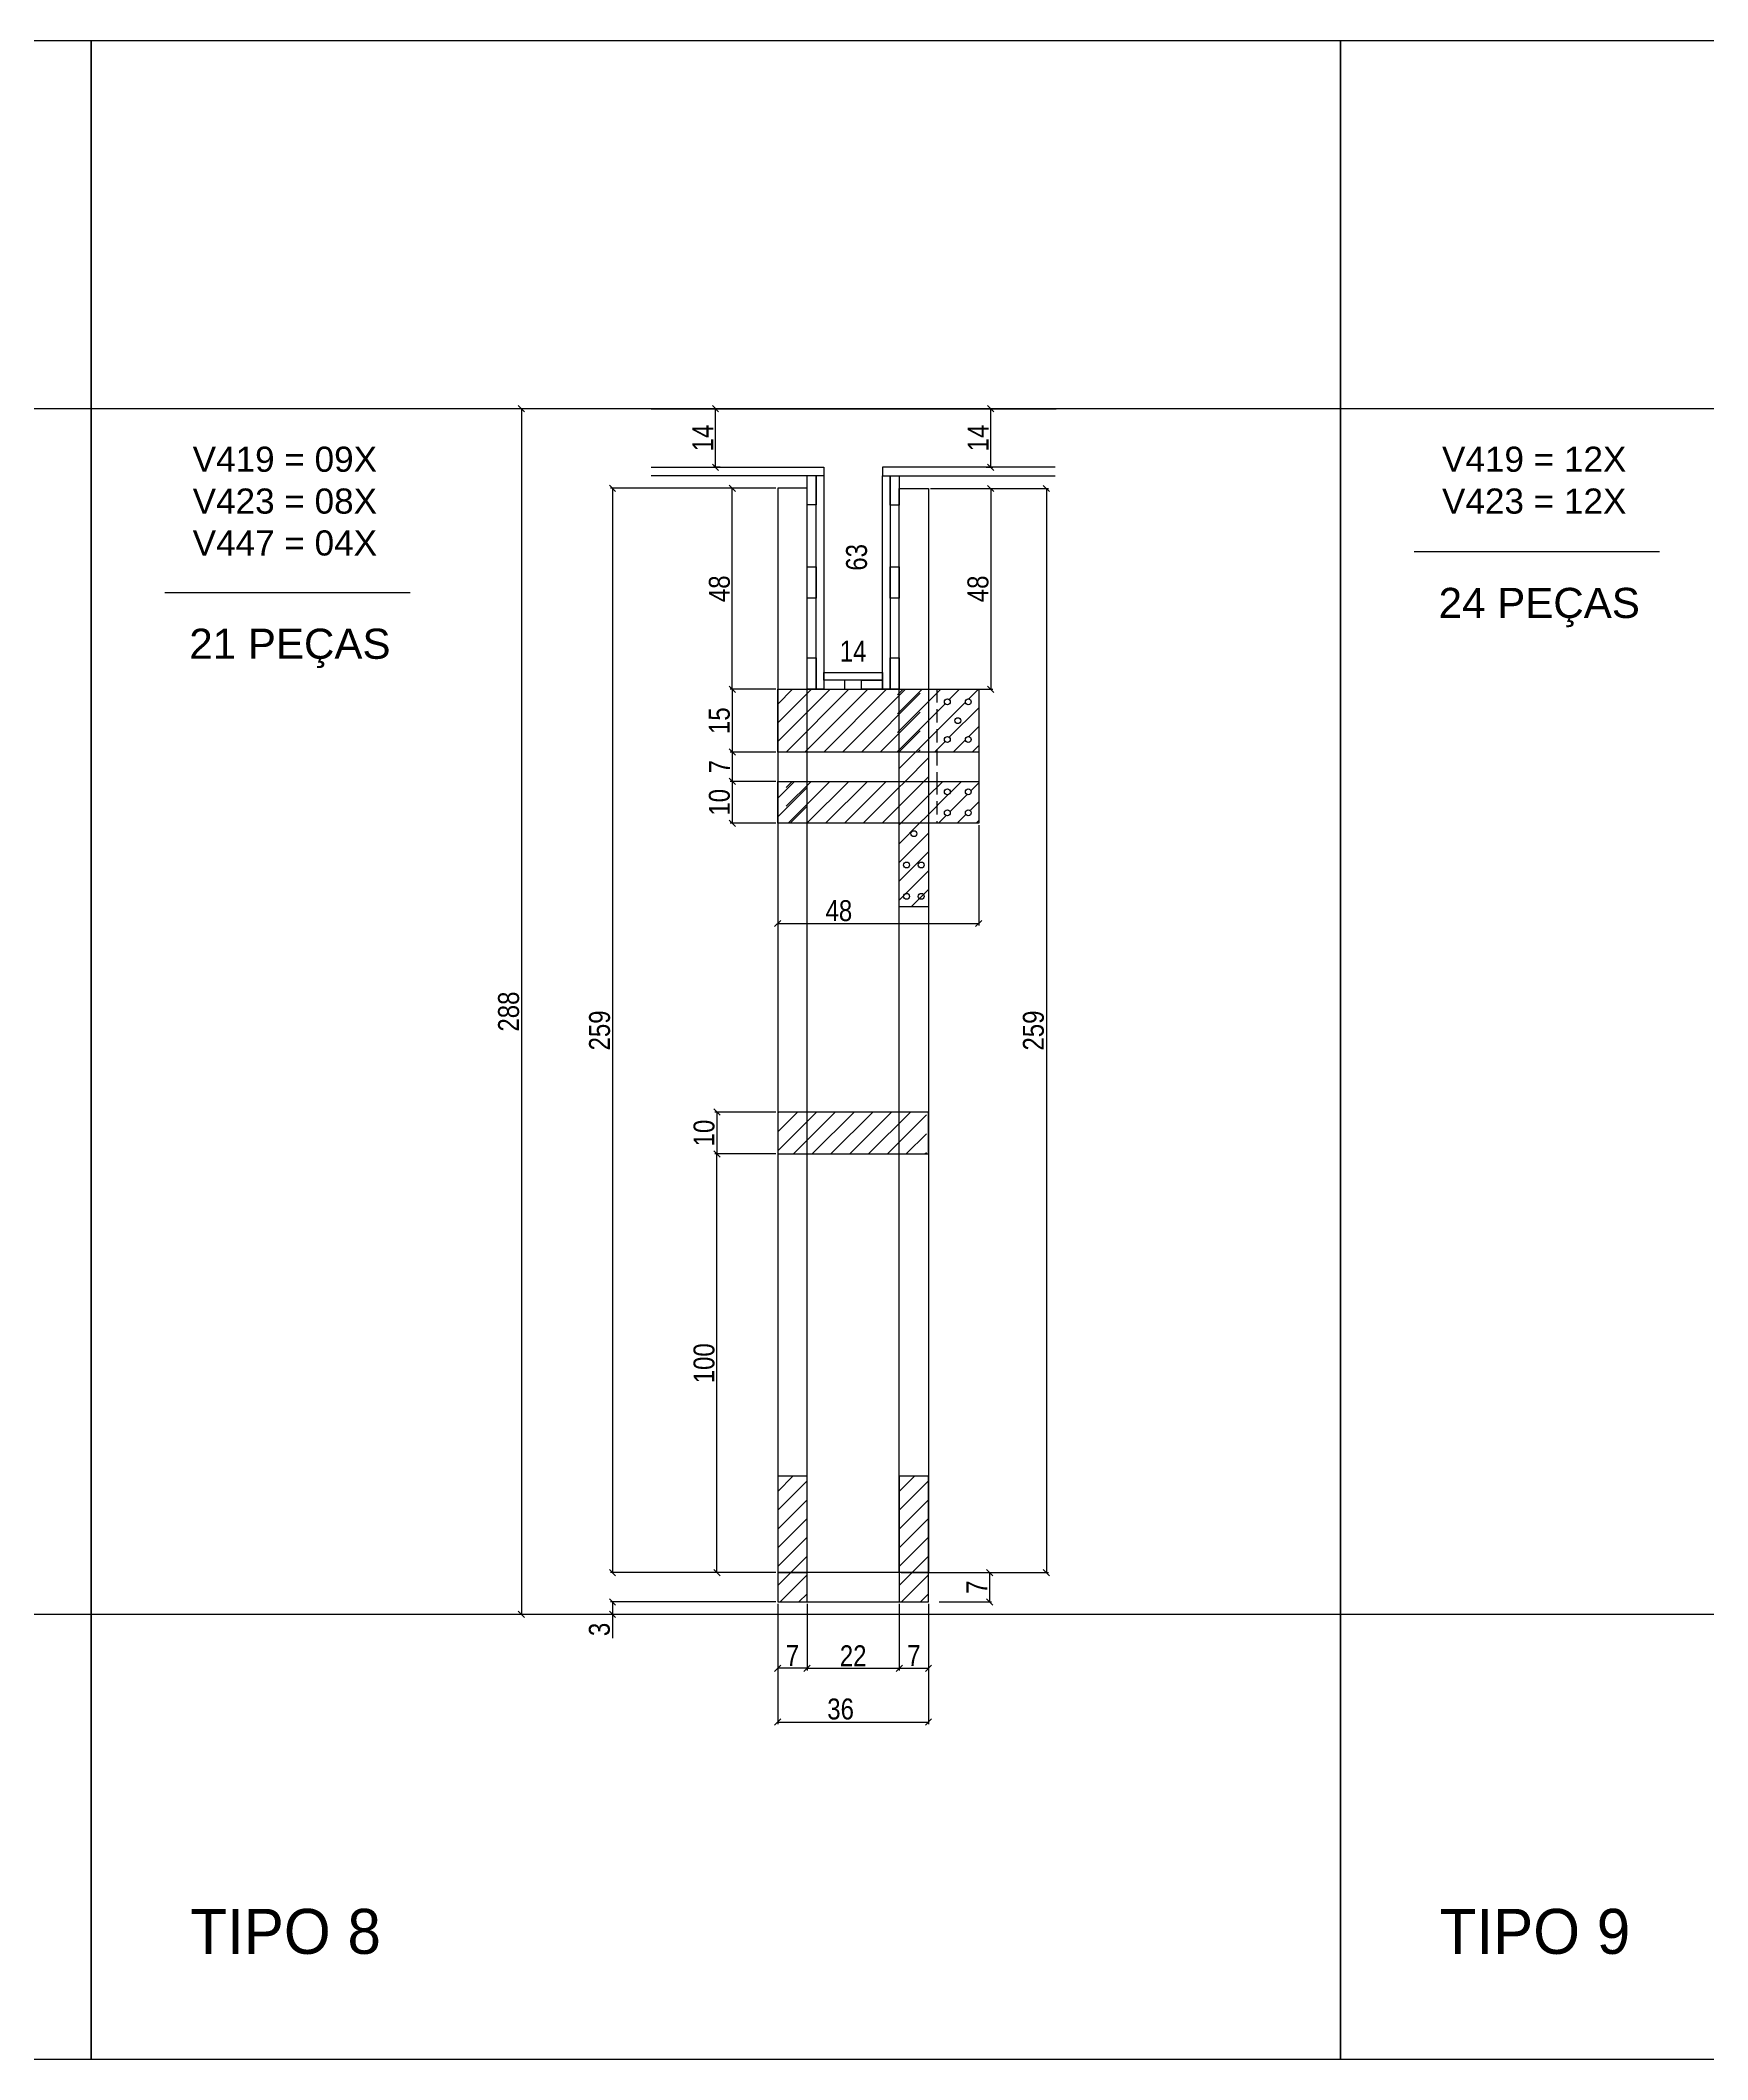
# Model space of a CAD drawing. Extents: x 17311 to 161354, y 153625 to 213544.
# Drawn here: x 19029 to 19826, y 208437 to 209402 of the extents above; entities that cross this region are included whole.
import ezdxf

# ---------------------------------------------------------------- set-up
doc = ezdxf.new("R2010")
doc.units = 0
doc.linetypes.add('DASHED2', pattern=[9.525, 6.35, -3.175])
doc.layers.get('0').update_dxf_attribs({"linetype": 'CONTINUOUS'})
doc.layers.get('DEFPOINTS').update_dxf_attribs({"linetype": 'CONTINUOUS'})
for name, color, linetype in [('8', 111, 'CONTINUOUS'), ('COTA', 241, 'CONTINUOUS'), ('detalhes', 4, 'CONTINUOUS'), ('HACHURA', 8, 'CONTINUOUS'), ('Painéis', 200, 'CONTINUOUS'), ('SARR_2.2x10', 60, 'CONTINUOUS'), ('SARR_7x7', 40, 'CONTINUOUS'), ('TIRAS REESCORAMENTO', 252, 'CONTINUOUS'), ('VIGAS', 3, 'CONTINUOUS')]:
    doc.layers.add(name, color=color, linetype=linetype)
doc.styles.add('COTA TECNICA 2X', font='techl___.ttf', dxfattribs={"height": 10})
doc.styles.add('R80-50', font='arial.ttf', dxfattribs={"height": 10})
doc.styles.add('ROMAS860', font='ROMAS860.SHX', dxfattribs={"height": 8.5})
doc.dimstyles.new('SECAO', dxfattribs={"dimscale": 0.333333, "dimtxt": 5, "dimasz": 9, "dimexe": 3, "dimexo": 3, "dimgap": 3, "dimtad": 1, "dimdec": 1, "dimlfac": 0.5, "dimzin": 12, "dimdsep": 46, "dimtxsty": 'COTA TECNICA 2X', "dimblk1": 'OBLIQUE', "dimblk2": 'OBLIQUE', "dimsah": 1, "dimcen": 0.9, "dimclrd": 4, "dimclre": 4, "dimclrt": 240, "dimadec": 1, "dimazin": 3, "dimtfac": 1, "dimtdec": 1, "dimtmove": 0, "dimatfit": 3, "dimfxl": 1, "dimtolj": 1, "dimtzin": 12, "dimarcsym": 0})
pattern_1 = [(45, (-6755.916, 11550.906), (-4.49012806, 4.49012806), [])]
pattern_2 = [(45, (-6745.916, 11550.906), (-4.49012806, 4.49012806), [])]

# ---------------------------------------------------------------- blocks, each defined once
blk = doc.blocks.new('_Oblique')
at = {"color": 0, "linetype": 'ByBlock', "lineweight": -2}
blk.add_line((-0.5, -0.5), (0.5, 0.5), dxfattribs=at)
blk = doc.blocks.new('*D3000')
at = {"layer": 'DEFPOINTS', "color": 0, "transparency": 16777216}
for p in [(19381.69, 209187.77), (19302.73, 208669.68), (19381.69, 208669.68)]:
    blk.add_point(p, dxfattribs=at)
at = {"layer": 'detalhes', "color": 4, "lineweight": -2, "transparency": 16777216}
for p, q in [((19380.69, 209187.77), (19301.73, 209187.77)), ((19302.73, 209187.77), (19302.73, 208669.68)), ((19380.69, 208669.68), (19301.73, 208669.68))]:
    blk.add_line(p, q, dxfattribs=at)
at = {"layer": 'detalhes', "color": 4, "lineweight": -2, "transparency": 16777216, "xscale": 3, "yscale": 3, "zscale": 3}
for p, rotation in [((19302.73, 209187.77), 90), ((19302.73, 208669.68), 270)]:
    blk.add_blockref('_Oblique', p, dxfattribs=dict(at, rotation=rotation))
at = {"layer": 'detalhes', "color": 240, "transparency": 16777216, "insert": (19296.59, 208928.72), "char_height": 10, "attachment_point": 5, "rotation": 90, "style": 'COTA TECNICA 2X'}
blk.add_mtext('\\A1;259', dxfattribs=at)
blk = doc.blocks.new('*D3001')
at = {"layer": 'DEFPOINTS', "color": 0, "transparency": 16777216}
for p in [(19381.69, 208655.68), (19453.69, 208655.68), (19453.69, 208598.23)]:
    blk.add_point(p, dxfattribs=at)
at = {"layer": 'detalhes', "color": 4, "lineweight": -2, "transparency": 16777216}
for p, q in [((19381.69, 208654.68), (19381.69, 208597.23)), ((19453.69, 208654.68), (19453.69, 208597.23)), ((19381.69, 208598.23), (19453.69, 208598.23))]:
    blk.add_line(p, q, dxfattribs=at)
at = {"layer": 'detalhes', "color": 4, "lineweight": -2, "transparency": 16777216, "xscale": 3, "yscale": 3, "zscale": 3, "rotation": 180}
blk.add_blockref('_Oblique', (19381.69, 208598.23), dxfattribs=at)
at = {"layer": 'detalhes', "color": 4, "lineweight": -2, "transparency": 16777216, "xscale": 3, "yscale": 3, "zscale": 3}
blk.add_blockref('_Oblique', (19453.69, 208598.23), dxfattribs=at)
at = {"layer": 'detalhes', "color": 240, "transparency": 16777216, "insert": (19411.69, 208604.44), "char_height": 10, "attachment_point": 5, "style": 'COTA TECNICA 2X'}
blk.add_mtext('\\A1;36', dxfattribs=at)
blk = doc.blocks.new('*D3002')
at = {"layer": 'DEFPOINTS', "color": 0, "transparency": 16777216}
for p in [(19395.69, 208655.68), (19439.69, 208655.68), (19439.69, 208623.94)]:
    blk.add_point(p, dxfattribs=at)
at = {"layer": 'detalhes', "color": 4, "lineweight": -2, "transparency": 16777216}
for p, q in [((19395.69, 208654.68), (19395.69, 208622.94)), ((19439.69, 208654.68), (19439.69, 208622.94)), ((19395.69, 208623.94), (19439.69, 208623.94))]:
    blk.add_line(p, q, dxfattribs=at)
at = {"layer": 'detalhes', "color": 4, "lineweight": -2, "transparency": 16777216, "xscale": 3, "yscale": 3, "zscale": 3, "rotation": 180}
blk.add_blockref('_Oblique', (19395.69, 208623.94), dxfattribs=at)
at = {"layer": 'detalhes', "color": 4, "lineweight": -2, "transparency": 16777216, "xscale": 3, "yscale": 3, "zscale": 3}
blk.add_blockref('_Oblique', (19439.69, 208623.94), dxfattribs=at)
at = {"layer": 'detalhes', "color": 240, "transparency": 16777216, "insert": (19417.69, 208629.94), "char_height": 10, "attachment_point": 5, "style": 'COTA TECNICA 2X'}
blk.add_mtext('\\A1;22', dxfattribs=at)
blk = doc.blocks.new('*D3003')
at = {"layer": 'DEFPOINTS', "color": 0, "transparency": 16777216}
for p in [(19439.69, 208623.94), (19453.69, 208623.94), (19453.69, 208623.94)]:
    blk.add_point(p, dxfattribs=at)
at = {"layer": 'detalhes', "color": 4, "lineweight": -2, "transparency": 16777216}
blk.add_line((19439.69, 208623.94), (19453.69, 208623.94), dxfattribs=at)
at = {"layer": 'detalhes', "color": 4, "lineweight": -2, "transparency": 16777216, "xscale": 3, "yscale": 3, "zscale": 3, "rotation": 180}
blk.add_blockref('_Oblique', (19439.69, 208623.94), dxfattribs=at)
at = {"layer": 'detalhes', "color": 4, "lineweight": -2, "transparency": 16777216, "xscale": 3, "yscale": 3, "zscale": 3}
blk.add_blockref('_Oblique', (19453.69, 208623.94), dxfattribs=at)
at = {"layer": 'detalhes', "color": 240, "transparency": 16777216, "insert": (19446.69, 208630.02), "char_height": 10, "attachment_point": 5, "style": 'COTA TECNICA 2X'}
blk.add_mtext('\\A1;7', dxfattribs=at)
blk = doc.blocks.new('*D3004')
at = {"layer": 'DEFPOINTS', "color": 0, "transparency": 16777216}
for p in [(19381.69, 208623.94), (19381.69, 208623.94), (19395.69, 208623.94)]:
    blk.add_point(p, dxfattribs=at)
at = {"layer": 'detalhes', "color": 4, "lineweight": -2, "transparency": 16777216}
blk.add_line((19395.69, 208623.94), (19381.69, 208623.94), dxfattribs=at)
at = {"layer": 'detalhes', "color": 4, "lineweight": -2, "transparency": 16777216, "xscale": 3, "yscale": 3, "zscale": 3, "rotation": 180}
blk.add_blockref('_Oblique', (19381.69, 208623.94), dxfattribs=at)
at = {"layer": 'detalhes', "color": 4, "lineweight": -2, "transparency": 16777216, "xscale": 3, "yscale": 3, "zscale": 3}
blk.add_blockref('_Oblique', (19395.69, 208623.94), dxfattribs=at)
at = {"layer": 'detalhes', "color": 240, "transparency": 16777216, "insert": (19388.69, 208630.02), "char_height": 10, "attachment_point": 5, "style": 'COTA TECNICA 2X'}
blk.add_mtext('\\A1;7', dxfattribs=at)
blk = doc.blocks.new('*D3005')
at = {"layer": 'DEFPOINTS', "color": 0, "transparency": 16777216}
for p in [(19381.69, 208889.7), (19352.59, 208869.7), (19381.69, 208869.7)]:
    blk.add_point(p, dxfattribs=at)
at = {"layer": 'detalhes', "color": 4, "lineweight": -2, "transparency": 16777216}
for p, q in [((19380.69, 208889.7), (19351.59, 208889.7)), ((19352.59, 208889.7), (19352.59, 208869.7)), ((19380.69, 208869.7), (19351.59, 208869.7))]:
    blk.add_line(p, q, dxfattribs=at)
at = {"layer": 'detalhes', "color": 4, "lineweight": -2, "transparency": 16777216, "xscale": 3, "yscale": 3, "zscale": 3}
for p, rotation in [((19352.59, 208889.7), 90), ((19352.59, 208869.7), 270)]:
    blk.add_blockref('_Oblique', p, dxfattribs=dict(at, rotation=rotation))
at = {"layer": 'detalhes', "color": 240, "transparency": 16777216, "insert": (19346.49, 208879.7), "char_height": 10, "attachment_point": 5, "rotation": 90, "style": 'COTA TECNICA 2X'}
blk.add_mtext('\\A1;10', dxfattribs=at)
blk = doc.blocks.new('*D3006')
at = {"layer": 'DEFPOINTS', "color": 0, "transparency": 16777216}
for p in [(19359.92, 209187.77), (19381.69, 209187.77), (19381.69, 209091.72)]:
    blk.add_point(p, dxfattribs=at)
at = {"layer": 'detalhes', "color": 4, "lineweight": -2, "transparency": 16777216}
for p, q in [((19380.69, 209187.77), (19358.92, 209187.77)), ((19359.92, 209091.72), (19359.92, 209187.77)), ((19380.69, 209091.72), (19358.92, 209091.72))]:
    blk.add_line(p, q, dxfattribs=at)
at = {"layer": 'detalhes', "color": 4, "lineweight": -2, "transparency": 16777216, "xscale": 3, "yscale": 3, "zscale": 3}
for p, rotation in [((19359.92, 209187.77), 90), ((19359.92, 209091.72), 270)]:
    blk.add_blockref('_Oblique', p, dxfattribs=dict(at, rotation=rotation))
at = {"layer": 'detalhes', "color": 240, "transparency": 16777216, "insert": (19353.82, 209139.75), "char_height": 10, "attachment_point": 5, "rotation": 90, "style": 'COTA TECNICA 2X'}
blk.add_mtext('\\A1;48', dxfattribs=at)
blk = doc.blocks.new('*D3007')
at = {"layer": 'DEFPOINTS', "color": 0, "transparency": 16777216}
for p in [(19453.69, 209187.65), (19453.69, 209091.72), (19483.44, 209091.72)]:
    blk.add_point(p, dxfattribs=at)
at = {"layer": 'detalhes', "color": 4, "lineweight": -2, "transparency": 16777216}
for p, q in [((19454.69, 209187.65), (19484.44, 209187.65)), ((19483.44, 209187.65), (19483.44, 209091.72)), ((19454.69, 209091.72), (19484.44, 209091.72))]:
    blk.add_line(p, q, dxfattribs=at)
at = {"layer": 'detalhes', "color": 4, "lineweight": -2, "transparency": 16777216, "xscale": 3, "yscale": 3, "zscale": 3}
for p, rotation in [((19483.44, 209187.65), 90), ((19483.44, 209091.72), 270)]:
    blk.add_blockref('_Oblique', p, dxfattribs=dict(at, rotation=rotation))
at = {"layer": 'detalhes', "color": 240, "transparency": 16777216, "insert": (19477.35, 209139.69), "char_height": 10, "attachment_point": 5, "rotation": 90, "style": 'COTA TECNICA 2X'}
blk.add_mtext('\\A1;48', dxfattribs=at)
blk = doc.blocks.new('*D3008')
at = {"layer": 'DEFPOINTS', "color": 0, "transparency": 16777216}
for p in [(19321.21, 209225.77), (19259.22, 208649.68), (19381.69, 208649.68)]:
    blk.add_point(p, dxfattribs=at)
at = {"layer": 'detalhes', "color": 4, "lineweight": -2, "transparency": 16777216}
for p, q in [((19320.21, 209225.77), (19258.22, 209225.77)), ((19259.22, 209225.77), (19259.22, 208649.68)), ((19380.69, 208649.68), (19258.22, 208649.68))]:
    blk.add_line(p, q, dxfattribs=at)
at = {"layer": 'detalhes', "color": 4, "lineweight": -2, "transparency": 16777216, "xscale": 3, "yscale": 3, "zscale": 3}
for p, rotation in [((19259.22, 209225.77), 90), ((19259.22, 208649.68), 270)]:
    blk.add_blockref('_Oblique', p, dxfattribs=dict(at, rotation=rotation))
at = {"layer": 'detalhes', "color": 240, "transparency": 16777216, "insert": (19253.13, 208937.73), "char_height": 10, "attachment_point": 5, "rotation": 90, "style": 'COTA TECNICA 2X'}
blk.add_mtext('\\A1;288', dxfattribs=at)
blk = doc.blocks.new('*D3009')
at = {"layer": 'DEFPOINTS', "color": 0, "transparency": 16777216}
for p in [(19381.69, 208655.68), (19302.73, 208649.68), (19381.69, 208649.68)]:
    blk.add_point(p, dxfattribs=at)
at = {"layer": 'detalhes', "color": 4, "lineweight": -2, "transparency": 16777216}
for p, q in [((19380.69, 208655.68), (19301.73, 208655.68)), ((19302.73, 208655.68), (19302.73, 208649.68)), ((19380.69, 208649.68), (19301.73, 208649.68)), ((19302.73, 208649.68), (19302.73, 208638.35))]:
    blk.add_line(p, q, dxfattribs=at)
at = {"layer": 'detalhes', "color": 4, "lineweight": -2, "transparency": 16777216, "xscale": 3, "yscale": 3, "zscale": 3}
for p, rotation in [((19302.73, 208655.68), 90), ((19302.73, 208649.68), 270)]:
    blk.add_blockref('_Oblique', p, dxfattribs=dict(at, rotation=rotation))
at = {"layer": 'detalhes', "color": 240, "transparency": 16777216, "insert": (19296.51, 208642.52), "char_height": 10, "attachment_point": 5, "rotation": 90, "style": 'COTA TECNICA 2X'}
blk.add_mtext('\\A1;3', dxfattribs=at)
blk = doc.blocks.new('*D3010')
at = {"layer": 'DEFPOINTS', "color": 0, "transparency": 16777216}
for p in [(19418.73, 209225.77), (19425.58, 209225.77), (19418.73, 209099.72)]:
    blk.add_point(p, dxfattribs=at)
at = {"layer": 'detalhes', "color": 240, "transparency": 16777216, "insert": (19419.36, 209154.75), "char_height": 10, "attachment_point": 5, "rotation": 90, "style": 'COTA TECNICA 2X'}
blk.add_mtext('\\A1;63', dxfattribs=at)
blk = doc.blocks.new('*D3011')
at = {"layer": 'DEFPOINTS', "color": 0, "transparency": 16777216}
for p in [(19403.69, 209103.88), (19431.69, 209103.88), (19431.69, 209103.88)]:
    blk.add_point(p, dxfattribs=at)
at = {"layer": 'detalhes', "color": 240, "transparency": 16777216, "insert": (19417.69, 209109.95), "char_height": 10, "attachment_point": 5, "style": 'COTA TECNICA 2X'}
blk.add_mtext('\\A1;14', dxfattribs=at)
blk = doc.blocks.new('*D3012')
at = {"layer": 'DEFPOINTS', "color": 0, "transparency": 16777216}
for p in [(19352.59, 208869.7), (19381.69, 208869.7), (19380.69, 208669.68)]:
    blk.add_point(p, dxfattribs=at)
at = {"layer": 'detalhes', "color": 4, "lineweight": -2, "transparency": 16777216}
for p, q in [((19380.69, 208869.7), (19351.59, 208869.7)), ((19352.59, 208669.68), (19352.59, 208869.7)), ((19379.69, 208669.68), (19351.59, 208669.68))]:
    blk.add_line(p, q, dxfattribs=at)
at = {"layer": 'detalhes', "color": 4, "lineweight": -2, "transparency": 16777216, "xscale": 3, "yscale": 3, "zscale": 3}
for p, rotation in [((19352.59, 208869.7), 90), ((19352.59, 208669.68), 270)]:
    blk.add_blockref('_Oblique', p, dxfattribs=dict(at, rotation=rotation))
at = {"layer": 'detalhes', "color": 240, "transparency": 16777216, "insert": (19346.49, 208769.69), "char_height": 10, "attachment_point": 5, "rotation": 90, "style": 'COTA TECNICA 2X'}
blk.add_mtext('\\A1;100', dxfattribs=at)
blk = doc.blocks.new('*D3013')
at = {"layer": 'DEFPOINTS', "color": 0, "transparency": 16777216}
for p in [(19381.69, 209051.72), (19477.69, 209027.72), (19477.69, 208979.8)]:
    blk.add_point(p, dxfattribs=at)
at = {"layer": 'detalhes', "color": 4, "lineweight": -2, "transparency": 16777216}
for p, q in [((19381.69, 209050.72), (19381.69, 208978.8)), ((19477.69, 209026.72), (19477.69, 208978.8)), ((19381.69, 208979.8), (19477.69, 208979.8))]:
    blk.add_line(p, q, dxfattribs=at)
at = {"layer": 'detalhes', "color": 4, "lineweight": -2, "transparency": 16777216, "xscale": 3, "yscale": 3, "zscale": 3, "rotation": 180}
blk.add_blockref('_Oblique', (19381.69, 208979.8), dxfattribs=at)
at = {"layer": 'detalhes', "color": 4, "lineweight": -2, "transparency": 16777216, "xscale": 3, "yscale": 3, "zscale": 3}
blk.add_blockref('_Oblique', (19477.69, 208979.8), dxfattribs=at)
at = {"layer": 'detalhes', "color": 240, "transparency": 16777216, "insert": (19410.87, 208985.9), "char_height": 10, "attachment_point": 5, "style": 'COTA TECNICA 2X'}
blk.add_mtext('\\A1;48', dxfattribs=at)
blk = doc.blocks.new('*D3014')
at = {"layer": 'DEFPOINTS', "color": 0, "transparency": 16777216}
for p in [(19480.29, 209225.77), (19483.44, 209225.77), (19480.29, 209197.77)]:
    blk.add_point(p, dxfattribs=at)
at = {"layer": 'detalhes', "color": 4, "lineweight": -2, "transparency": 16777216}
for p, q in [((19481.29, 209225.77), (19484.44, 209225.77)), ((19483.44, 209197.77), (19483.44, 209225.77)), ((19481.29, 209197.77), (19484.44, 209197.77))]:
    blk.add_line(p, q, dxfattribs=at)
at = {"layer": 'detalhes', "color": 4, "lineweight": -2, "transparency": 16777216, "xscale": 3, "yscale": 3, "zscale": 3}
for p, rotation in [((19483.44, 209225.77), 90), ((19483.44, 209197.77), 270)]:
    blk.add_blockref('_Oblique', p, dxfattribs=dict(at, rotation=rotation))
at = {"layer": 'detalhes', "color": 240, "transparency": 16777216, "insert": (19477.37, 209211.77), "char_height": 10, "attachment_point": 5, "rotation": 90, "style": 'COTA TECNICA 2X'}
blk.add_mtext('\\A1;14', dxfattribs=at)
blk = doc.blocks.new('*D3015')
at = {"layer": 'DEFPOINTS', "color": 0, "transparency": 16777216}
for p in [(19454.69, 209187.65), (19454.69, 208669.68), (19509.98, 208669.68)]:
    blk.add_point(p, dxfattribs=at)
at = {"layer": 'detalhes', "color": 4, "lineweight": -2, "transparency": 16777216}
for p, q in [((19455.69, 209187.65), (19510.98, 209187.65)), ((19509.98, 209187.65), (19509.98, 208669.68)), ((19455.69, 208669.68), (19510.98, 208669.68))]:
    blk.add_line(p, q, dxfattribs=at)
at = {"layer": 'detalhes', "color": 4, "lineweight": -2, "transparency": 16777216, "xscale": 3, "yscale": 3, "zscale": 3}
for p, rotation in [((19509.98, 209187.65), 90), ((19509.98, 208669.68), 270)]:
    blk.add_blockref('_Oblique', p, dxfattribs=dict(at, rotation=rotation))
at = {"layer": 'detalhes', "color": 240, "transparency": 16777216, "insert": (19503.84, 208928.67), "char_height": 10, "attachment_point": 5, "rotation": 90, "style": 'COTA TECNICA 2X'}
blk.add_mtext('\\A1;259', dxfattribs=at)
blk = doc.blocks.new('*D3016')
at = {"layer": 'DEFPOINTS', "color": 0, "transparency": 16777216}
for p in [(19439.69, 208669.68), (19457.74, 208655.68), (19482.84, 208655.68)]:
    blk.add_point(p, dxfattribs=at)
at = {"layer": 'detalhes', "color": 4, "lineweight": -2, "transparency": 16777216}
for p, q in [((19440.69, 208669.68), (19483.84, 208669.68)), ((19482.84, 208669.68), (19482.84, 208655.68)), ((19458.74, 208655.68), (19483.84, 208655.68))]:
    blk.add_line(p, q, dxfattribs=at)
at = {"layer": 'detalhes', "color": 4, "lineweight": -2, "transparency": 16777216, "xscale": 3, "yscale": 3, "zscale": 3}
for p, rotation in [((19482.84, 208669.68), 90), ((19482.84, 208655.68), 270)]:
    blk.add_blockref('_Oblique', p, dxfattribs=dict(at, rotation=rotation))
at = {"layer": 'detalhes', "color": 240, "transparency": 16777216, "insert": (19476.76, 208662.68), "char_height": 10, "attachment_point": 5, "rotation": 90, "style": 'COTA TECNICA 2X'}
blk.add_mtext('\\A1;7', dxfattribs=at)
blk = doc.blocks.new('*D3017')
at = {"layer": 'DEFPOINTS', "color": 0, "transparency": 16777216}
for p in [(19381.69, 209091.72), (19359.92, 209061.72), (19381.69, 209061.72)]:
    blk.add_point(p, dxfattribs=at)
at = {"layer": 'detalhes', "color": 4, "lineweight": -2, "transparency": 16777216}
for p, q in [((19380.69, 209091.72), (19358.92, 209091.72)), ((19359.92, 209091.72), (19359.92, 209061.72)), ((19380.69, 209061.72), (19358.92, 209061.72))]:
    blk.add_line(p, q, dxfattribs=at)
at = {"layer": 'detalhes', "color": 4, "lineweight": -2, "transparency": 16777216, "xscale": 3, "yscale": 3, "zscale": 3}
for p, rotation in [((19359.92, 209091.72), 90), ((19359.92, 209061.72), 270)]:
    blk.add_blockref('_Oblique', p, dxfattribs=dict(at, rotation=rotation))
at = {"layer": 'detalhes', "color": 240, "transparency": 16777216, "insert": (19353.81, 209076.72), "char_height": 10, "attachment_point": 5, "rotation": 90, "style": 'COTA TECNICA 2X'}
blk.add_mtext('\\A1;15', dxfattribs=at)
blk = doc.blocks.new('*D3018')
at = {"layer": 'DEFPOINTS', "color": 0, "transparency": 16777216}
for p in [(19381.69, 209047.72), (19359.92, 209027.72), (19381.69, 209027.72)]:
    blk.add_point(p, dxfattribs=at)
at = {"layer": 'detalhes', "color": 4, "lineweight": -2, "transparency": 16777216}
for p, q in [((19380.69, 209047.72), (19358.92, 209047.72)), ((19359.92, 209047.72), (19359.92, 209027.72)), ((19380.69, 209027.72), (19358.92, 209027.72))]:
    blk.add_line(p, q, dxfattribs=at)
at = {"layer": 'detalhes', "color": 4, "lineweight": -2, "transparency": 16777216, "xscale": 3, "yscale": 3, "zscale": 3}
for p, rotation in [((19359.92, 209047.72), 90), ((19359.92, 209027.72), 270)]:
    blk.add_blockref('_Oblique', p, dxfattribs=dict(at, rotation=rotation))
at = {"layer": 'detalhes', "color": 240, "transparency": 16777216, "insert": (19353.82, 209037.72), "char_height": 10, "attachment_point": 5, "rotation": 90, "style": 'COTA TECNICA 2X'}
blk.add_mtext('\\A1;10', dxfattribs=at)
blk = doc.blocks.new('*D3019')
at = {"layer": 'DEFPOINTS', "color": 0, "transparency": 16777216}
for p in [(19381.69, 209061.72), (19359.92, 209047.72), (19381.69, 209047.72)]:
    blk.add_point(p, dxfattribs=at)
at = {"layer": 'detalhes', "color": 4, "lineweight": -2, "transparency": 16777216}
for p, q in [((19380.69, 209061.72), (19358.92, 209061.72)), ((19359.92, 209061.72), (19359.92, 209047.72)), ((19380.69, 209047.72), (19358.92, 209047.72))]:
    blk.add_line(p, q, dxfattribs=at)
at = {"layer": 'detalhes', "color": 4, "lineweight": -2, "transparency": 16777216, "xscale": 3, "yscale": 3, "zscale": 3}
for p, rotation in [((19359.92, 209061.72), 90), ((19359.92, 209047.72), 270)]:
    blk.add_blockref('_Oblique', p, dxfattribs=dict(at, rotation=rotation))
at = {"layer": 'detalhes', "color": 240, "transparency": 16777216, "insert": (19353.85, 209054.72), "char_height": 10, "attachment_point": 5, "rotation": 90, "style": 'COTA TECNICA 2X'}
blk.add_mtext('\\A1;7', dxfattribs=at)
blk = doc.blocks.new('*D3020')
at = {"layer": 'DEFPOINTS', "color": 0, "transparency": 16777216}
for p in [(19351.93, 209225.77), (19355.09, 209225.77), (19355.09, 209197.77)]:
    blk.add_point(p, dxfattribs=at)
at = {"layer": 'detalhes', "color": 4, "lineweight": -2, "transparency": 16777216}
for p, q in [((19354.09, 209225.77), (19350.93, 209225.77)), ((19351.93, 209197.77), (19351.93, 209225.77)), ((19354.09, 209197.77), (19350.93, 209197.77))]:
    blk.add_line(p, q, dxfattribs=at)
at = {"layer": 'detalhes', "color": 4, "lineweight": -2, "transparency": 16777216, "xscale": 3, "yscale": 3, "zscale": 3}
for p, rotation in [((19351.93, 209225.77), 90), ((19351.93, 209197.77), 270)]:
    blk.add_blockref('_Oblique', p, dxfattribs=dict(at, rotation=rotation))
at = {"layer": 'detalhes', "color": 240, "transparency": 16777216, "insert": (19345.86, 209211.77), "char_height": 10, "attachment_point": 5, "rotation": 90, "style": 'COTA TECNICA 2X'}
blk.add_mtext('\\A1;14', dxfattribs=at)

msp = doc.modelspace()

# ---------------------------------------------------------------- hatches: boundary and pattern name
at = {"layer": 'COTA'}
h = msp.add_hatch(dxfattribs=at)
h.set_pattern_fill('ANSI31', color=256, scale=2, style=0)
h.set_pattern_definition(pattern_2)
h.paths.add_polyline_path([(19449.69, 209091.72), (19381.69, 209091.72), (19381.69, 209061.72), (19449.69, 209061.72)])
h = msp.add_hatch(dxfattribs=at)
h.set_pattern_fill('ANSI31', color=256, scale=2, style=0)
h.set_pattern_definition(pattern_1)
h.paths.add_polyline_path([(19452.89, 209091.72), (19438.89, 209091.72), (19438.89, 209061.72), (19452.89, 209061.72)])
h = msp.add_hatch(dxfattribs=at)
h.set_pattern_fill('ANSI31', color=256, scale=2, style=0)
h.set_pattern_definition(pattern_1)
h.paths.add_polyline_path([(19477.69, 209091.72), (19452.89, 209091.72), (19452.89, 209061.72), (19477.69, 209061.72)])
h.paths.add_polyline_path([(19464.09, 209067.72, -1), (19461.29, 209067.72, -1)], flags=16)
h.paths.add_polyline_path([(19466.29, 209076.72, -1), (19469.09, 209076.72, -1)], flags=16)
h.paths.add_polyline_path([(19461.29, 209085.72, -1), (19464.09, 209085.72, -1)], flags=16)
h.paths.add_polyline_path([(19474.09, 209067.72, -1), (19471.29, 209067.72, -1)], flags=16)
h.paths.add_polyline_path([(19471.29, 209085.72, -1), (19474.09, 209085.72, -1)], flags=16)
h = msp.add_hatch(dxfattribs=at)
h.set_pattern_fill('ANSI31', color=256, scale=2, style=0)
h.set_pattern_definition(pattern_1)
h.paths.add_polyline_path([(19439.69, 209061.72), (19439.69, 209047.72), (19453.69, 209047.72), (19453.69, 209061.72)])
h = msp.add_hatch(dxfattribs=at)
h.set_pattern_fill('ANSI31', color=256, scale=2, style=0)
h.set_pattern_definition(pattern_2)
h.paths.add_polyline_path([(19395.69, 209047.72), (19381.69, 209047.72), (19381.69, 209027.72), (19395.69, 209027.72)])
h = msp.add_hatch(dxfattribs=at)
h.set_pattern_fill('ANSI31', color=256, scale=2, style=0)
h.set_pattern_definition(pattern_1)
h.paths.add_polyline_path([(19439.69, 209047.72), (19385.69, 209047.72), (19385.69, 209027.72), (19439.69, 209027.72)])
h = msp.add_hatch(dxfattribs=at)
h.set_pattern_fill('ANSI31', color=256, scale=2, style=0)
h.set_pattern_definition(pattern_1)
h.paths.add_polyline_path([(19452.89, 209047.72), (19438.89, 209047.72), (19438.89, 209027.72), (19452.89, 209027.72)])
h = msp.add_hatch(dxfattribs=at)
h.set_pattern_fill('ANSI31', color=256, scale=2, style=0)
h.set_pattern_definition(pattern_1)
h.paths.add_polyline_path([(19477.69, 209047.72), (19452.89, 209047.72), (19452.89, 209027.72), (19477.69, 209027.72)])
h.paths.add_polyline_path([(19461.29, 209042.72, -1), (19464.09, 209042.72, -1)], flags=16)
h.paths.add_polyline_path([(19464.09, 209032.72, -1), (19461.29, 209032.72, -1)], flags=16)
h.paths.add_polyline_path([(19471.29, 209042.72, -1), (19474.09, 209042.72, -1)], flags=16)
h.paths.add_polyline_path([(19474.09, 209032.72, -1), (19471.29, 209032.72, -1)], flags=16)
h = msp.add_hatch(dxfattribs=at)
h.set_pattern_fill('ANSI31', color=256, scale=2, style=0)
h.set_pattern_definition(pattern_1)
h.paths.add_polyline_path([(19439.69, 208987.78), (19453.69, 208987.78), (19453.69, 209027.72), (19439.69, 209027.72)])
h = msp.add_hatch(dxfattribs=at)
h.set_pattern_fill('ANSI31', color=256, scale=2, style=0)
h.set_pattern_definition([(45, (-6755.916, 11596.906), (-4.49012806, 4.49012806), [])])
h.paths.add_polyline_path([(19452.69, 208889.7), (19381.69, 208889.7), (19381.69, 208869.7), (19452.69, 208869.7)])
h = msp.add_hatch(dxfattribs=at)
h.set_pattern_fill('ANSI31', color=256, scale=2, style=0)
h.set_pattern_definition([(45, (-462.5307, 202846.491), (-4.490128, 4.490128), [])])
h.paths.add_polyline_path([(19381.69, 208655.68), (19395.69, 208655.68), (19395.69, 208715.68), (19381.69, 208715.68)])
h = msp.add_hatch(dxfattribs=at)
h.set_pattern_fill('ANSI31', color=256, scale=2, style=0)
h.set_pattern_definition([(45, (-404.5307, 202846.491), (-4.490128, 4.490128), [])])
h.paths.add_polyline_path([(19439.69, 208655.68), (19453.69, 208655.68), (19453.69, 208715.68), (19439.69, 208715.68)])

# ---------------------------------------------------------------- linework, layer by layer
at = {"linetype": 'Continuous'}
msp.add_line((19477.69, 209061.72), (19477.69, 209047.72), dxfattribs=at)
msp.add_line((19453.69, 208987.78), (19439.69, 208987.78))
msp.add_lwpolyline([(19403.69, 208655.68), (19453.69, 208655.68), (19453.69, 208669.68), (19381.69, 208669.68), (19381.69, 208655.68), (19403.69, 208655.68)], dxfattribs=at)
for centre in [(19462.69, 209085.72), (19472.69, 209085.72), (19462.69, 209067.72), (19467.69, 209076.72), (19472.69, 209067.72), (19462.69, 209042.72), (19472.69, 209042.72), (19462.69, 209032.72), (19472.69, 209032.72), (19446.69, 209022.72), (19443.19, 209007.75), (19450.19, 209007.75), (19443.19, 208992.78), (19450.19, 208992.78)]:
    msp.add_circle(centre, 1.4)
at = {"layer": '8', "color": 5, "linetype": 'Continuous'}
for points in [[(19053.72, 208436.98), (18456.91, 208436.98), (18456.91, 209401.76), (19053.72, 209401.76)], [(19650.53, 208436.98), (19053.72, 208436.98), (19053.72, 209401.76), (19650.53, 209401.76)], [(20247.34, 208436.98), (19650.53, 208436.98), (19650.53, 209401.76), (20247.34, 209401.76)]]:
    msp.add_lwpolyline(points, close=True, dxfattribs=at)
at = {"layer": 'COTA', "linetype": 'DASHED2'}
for p, q in [((19457.69, 209091.72), (19457.69, 209061.72)), ((19457.69, 209061.72), (19457.69, 209047.72)), ((19457.69, 209047.72), (19457.69, 209027.72))]:
    msp.add_line(p, q, dxfattribs=at)
at = {"layer": 'HACHURA', "color": 7}
for p, q in [((19685.68, 209157.48), (19802.84, 209157.48)), ((19088.87, 209137.98), (19206.03, 209137.98))]:
    msp.add_line(p, q, dxfattribs=at)
at = {"layer": 'Painéis'}
msp.add_lwpolyline([(19381.69, 208869.7), (19453.69, 208869.7), (19453.69, 208889.7), (19381.69, 208889.7), (19381.69, 208869.7)], dxfattribs=at)
for points in [[(19381.69, 208655.68), (19395.69, 208655.68), (19395.69, 208715.68), (19381.69, 208715.68)], [(19439.69, 208655.68), (19453.69, 208655.68), (19453.69, 208715.68), (19439.69, 208715.68)]]:
    msp.add_lwpolyline(points, close=True, dxfattribs=at)
at = {"layer": 'SARR_2.2x10', "linetype": 'Continuous'}
for points in [[(19477.69, 209061.72), (19381.69, 209061.72), (19381.69, 209091.72), (19477.69, 209091.72)], [(19477.69, 209027.72), (19381.69, 209027.72), (19381.69, 209047.72), (19477.69, 209047.72)]]:
    msp.add_lwpolyline(points, close=True, dxfattribs=at)
at = {"layer": 'SARR_7x7', "linetype": 'Continuous'}
for points in [[(19381.69, 208669.68), (19395.69, 208669.68), (19395.69, 209187.87), (19381.69, 209187.87)], [(19453.69, 208669.68), (19439.69, 208669.68), (19439.69, 209187.65), (19453.69, 209187.65)]]:
    msp.add_lwpolyline(points, close=True, dxfattribs=at)
at = {"layer": 'TIRAS REESCORAMENTO', "linetype": 'ByBlock'}
for p, q in [((22634.59, 209225.68), (17860.1, 209225.68)), ((19321.21, 209225.77), (19514.65, 209225.77)), ((19431.69, 209193.77), (19514.17, 209193.77)), ((22634.59, 208649.68), (17860.1, 208649.68))]:
    msp.add_line(p, q, dxfattribs=at)
for points in [[(19321.21, 209197.77), (19403.69, 209197.77), (19403.69, 209193.77), (19321.21, 209193.77)], [(19514.17, 209197.77), (19431.69, 209197.77), (19431.69, 209193.77), (19514.17, 209193.77)], [(19403.69, 209091.72), (19400.09, 209091.72), (19400.09, 209193.87), (19403.69, 209193.87), (19403.69, 209091.72)], [(19435.29, 209091.72), (19431.69, 209091.72), (19431.69, 209193.77), (19435.29, 209193.77), (19435.29, 209091.72)]]:
    msp.add_lwpolyline(points, dxfattribs=at)
for points in [[(19395.69, 209193.87), (19400.09, 209193.87), (19400.09, 209179.87), (19395.69, 209179.87)], [(19435.29, 209193.77), (19439.69, 209193.77), (19439.69, 209179.77), (19435.29, 209179.77)], [(19395.69, 209150.25), (19400.09, 209150.25), (19400.09, 209135.25), (19395.69, 209135.25)], [(19435.29, 209150.25), (19439.69, 209150.25), (19439.69, 209135.25), (19435.29, 209135.25)], [(19395.69, 209106.72), (19400.09, 209106.72), (19400.09, 209091.72), (19395.69, 209091.72)], [(19431.69, 209096.12), (19403.69, 209096.12), (19403.69, 209099.72), (19431.69, 209099.72)], [(19435.29, 209106.72), (19439.69, 209106.72), (19439.69, 209091.72), (19435.29, 209091.72)], [(19413.69, 209091.72), (19413.69, 209096.12), (19403.69, 209096.12), (19403.69, 209091.72)], [(19421.65, 209091.72), (19421.65, 209096.12), (19431.69, 209096.12), (19431.69, 209091.72)]]:
    msp.add_lwpolyline(points, close=True, dxfattribs=at)

# ---------------------------------------------------------------- texts
at = {"linetype": 'Continuous', "style": 'ROMAS860'}
for s, p in [('TIPO 8', (19101.01, 208487.5)), ('TIPO 9', (19697.82, 208487.5))]:
    msp.add_text(s, height=21.505, dxfattribs=at).set_placement(p)
at = {"layer": 'VIGAS', "color": 7, "attachment_point": 1, "style": 'R80-50'}
for s, width, insert, char_height in [('V419 = 09X\\PV423 = 08X\\PV447 = 04X', 124.324, (19102.17, 209207.65), 12), ('V419 = 12X\\PV423 = 12X', 124.324, (19698.99, 209207.65), 12), ('24 PEÇAS', 162.221, (19697.36, 209140.19), 14.4), ('21 PEÇAS', 162.221, (19100.55, 209120.68), 14.4)]:
    msp.add_mtext_dynamic_manual_height_columns(s, width=width, gutter_width=50, heights=[0], dxfattribs=dict(at, insert=insert, char_height=char_height))

# ---------------------------------------------------------------- dimensions: what is measured, and where the dimension line sits
at = {"layer": 'detalhes', "color": 3}
for base, p1, p2, picture, middle in [((19259.22, 208649.68), (19321.21, 209225.77), (19381.69, 208649.68), '*D3008', (19253.13, 208937.73)), ((19351.93, 209225.77), (19355.09, 209197.77), (19355.09, 209225.77), '*D3020', (19345.86, 209211.77)), ((19483.44, 209225.77), (19480.29, 209197.77), (19480.29, 209225.77), '*D3014', (19477.37, 209211.77)), ((19302.73, 208669.68), (19381.69, 209187.77), (19381.69, 208669.68), '*D3000', (19296.59, 208928.72)), ((19359.92, 209187.77), (19381.69, 209091.72), (19381.69, 209187.77), '*D3006', (19353.82, 209139.75)), ((19483.44, 209091.72), (19453.69, 209187.65), (19453.69, 209091.72), '*D3007', (19477.35, 209139.69)), ((19509.98, 208669.68), (19454.69, 209187.65), (19454.69, 208669.68), '*D3015', (19503.84, 208928.67)), ((19359.92, 209061.72), (19381.69, 209091.72), (19381.69, 209061.72), '*D3017', (19353.81, 209076.72)), ((19359.92, 209047.72), (19381.69, 209061.72), (19381.69, 209047.72), '*D3019', (19353.85, 209054.72)), ((19359.92, 209027.72), (19381.69, 209047.72), (19381.69, 209027.72), '*D3018', (19353.82, 209037.72)), ((19352.59, 208869.7), (19381.69, 208889.7), (19381.69, 208869.7), '*D3005', (19346.49, 208879.7)), ((19352.59, 208869.7), (19380.69, 208669.68), (19381.69, 208869.7), '*D3012', (19346.49, 208769.69)), ((19482.84, 208655.68), (19439.69, 208669.68), (19457.74, 208655.68), '*D3016', (19476.76, 208662.68)), ((19302.73, 208649.68), (19381.69, 208655.68), (19381.69, 208649.68), '*D3009', (19296.51, 208642.52))]:
    dim = msp.add_linear_dim(base=base, p1=p1, p2=p2, angle=90, dimstyle='SECAO', dxfattribs=at)
    dim.commit()
    dim.dimension.update_dxf_attribs({"geometry": picture, "text_midpoint": middle})
dim = msp.add_linear_dim(base=(19425.58, 209225.77), p1=(19418.73, 209099.72), p2=(19418.73, 209225.77), angle=90, dimstyle='SECAO', override={"dimse1": 1, "dimse2": 1, "dimsd1": 1, "dimsd2": 1}, dxfattribs=at)
dim.commit()
dim.dimension.update_dxf_attribs({"geometry": '*D3010', "text_midpoint": (19425.58, 209154.75), "dimtype": 160})
dim = msp.add_linear_dim(base=(19431.69, 209103.88), p1=(19403.69, 209103.88), p2=(19431.69, 209103.88), dimstyle='SECAO', override={"dimse1": 1, "dimse2": 1, "dimsd1": 1, "dimsd2": 1}, dxfattribs=at)
dim.commit()
dim.dimension.update_dxf_attribs({"geometry": '*D3011', "text_midpoint": (19417.69, 209109.95)})
for base, p1, p2, picture, middle in [((19477.69, 208979.8), (19381.69, 209051.72), (19477.69, 209027.72), '*D3013', (19410.87, 208979.8)), ((19453.69, 208598.23), (19381.69, 208655.68), (19453.69, 208655.68), '*D3001', (19411.69, 208598.23)), ((19439.69, 208623.94), (19395.69, 208655.68), (19439.69, 208655.68), '*D3002', (19417.69, 208623.94)), ((19453.69, 208623.94), (19439.69, 208623.94), (19453.69, 208623.94), '*D3003', (19446.69, 208623.94))]:
    dim = msp.add_linear_dim(base=base, p1=p1, p2=p2, dimstyle='SECAO', dxfattribs=at)
    dim.commit()
    dim.dimension.update_dxf_attribs({"geometry": picture, "text_midpoint": middle, "dimtype": 160})
dim = msp.add_linear_dim(base=(19381.69, 208623.94), p1=(19395.69, 208623.94), p2=(19381.69, 208623.94), dimstyle='SECAO', dxfattribs=at)
dim.commit()
dim.dimension.update_dxf_attribs({"geometry": '*D3004', "text_midpoint": (19388.69, 208630.02)})

doc.saveas('drawing.dxf')
